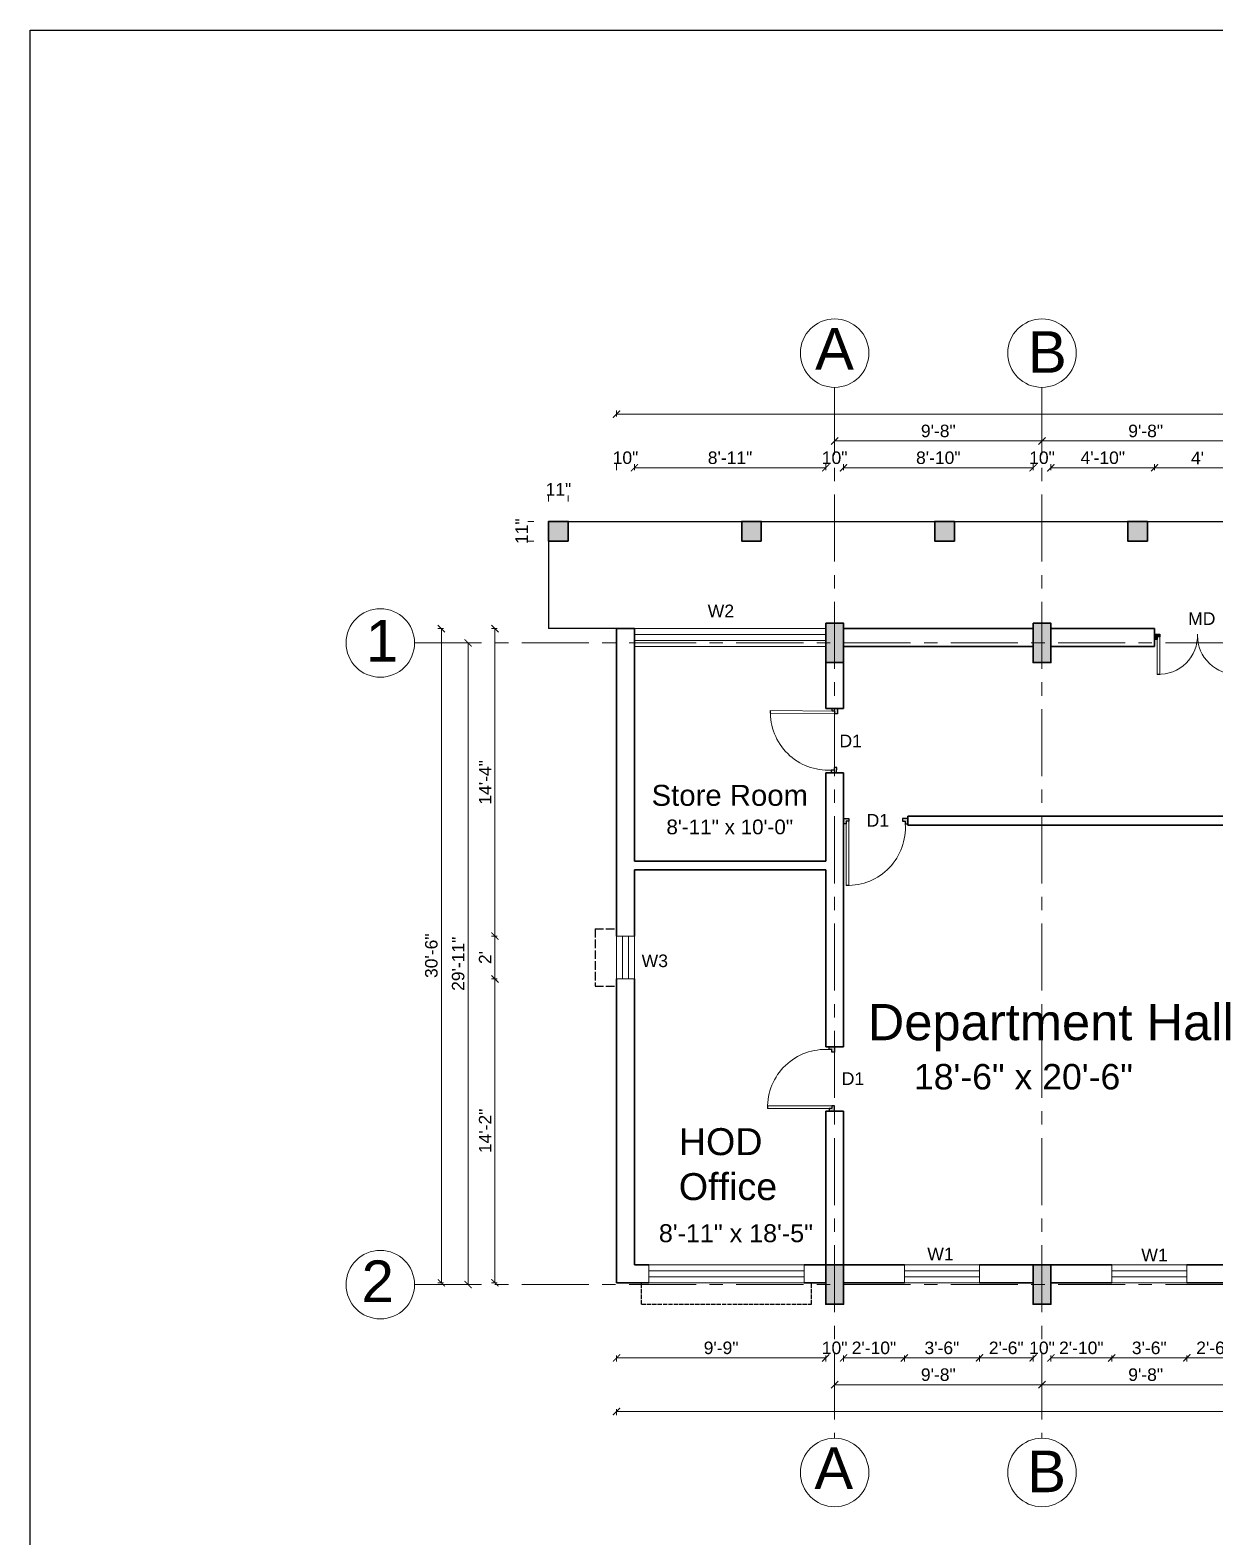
# Model space of a CAD drawing. Header units: inches. Extents: x -6800 to 96653, y -25814 to 17379.
# Drawn here: x 7672 to 8335, y -8492 to -7649 of the extents above; entities that cross this region are included whole.
import ezdxf

# ---------------------------------------------------------------- set-up
doc = ezdxf.new("R2010")
doc.units = ezdxf.units.IN
doc.header["$MEASUREMENT"] = 0
doc.header["$PDMODE"] = 34
doc.linetypes.add('ACAD_ISO02W100', pattern=[15, 12, -3])
doc.linetypes.add('CENTER', pattern=[2, 1.25, -0.25, 0.25, -0.25])
for name, color, linetype, lineweight in [('Cent line', 54, 'CENTER', 9), ('Column', 101, 'Continuous', 30), ('dimension', 50, 'Continuous', 20), ('dimension @ 1', 50, 'Continuous', 20), ('Door', 20, 'Continuous', 20), ('passage', 42, 'Continuous', 20), ('text', 31, 'Continuous', 13), ('Wall', 90, 'Continuous', 30), ('Win ele', 211, 'Continuous', 15), ('Window', 140, 'Continuous', 13)]:
    doc.layers.add(name, color=color, linetype=linetype, lineweight=lineweight)
doc.layers.add('Chajja', color=191, linetype='ACAD_ISO02W100', lineweight=13, transparency=0.75)
doc.styles.get("Standard").update_dxf_attribs({"font": 'arial.ttf'})
doc.dimstyles.get("Standard").update_dxf_attribs({"dimtxt": 7, "dimasz": 4, "dimexe": 2, "dimexo": 2, "dimgap": 2, "dimtad": 1, "dimdec": 0, "dimzin": 0, "dimdsep": 46, "dimlunit": 4, "dimtxsty": 'Standard', "dimblk": 'ARCHTICK', "dimcen": 0.25, "dimclrd": 256, "dimclre": 256, "dimclrt": 256, "dimadec": 0, "dimazin": 0, "dimtfac": 1, "dimtdec": 0, "dimtofl": 0, "dimtmove": 0, "dimatfit": 3, "dimfxl": 1, "dimfxlon": 1, "dimtolj": 1, "dimtzin": 0, "dimlwd": -1, "dimlwe": -1, "dimarcsym": 1})

# ---------------------------------------------------------------- blocks, each defined once
blk = doc.blocks.new('col')
at = {"layer": 'Column'}
h = blk.add_hatch(color=256, dxfattribs=at)
h.dxf.hatch_style = 1
h.paths.add_polyline_path([(830.39, 923.41), (820.39, 923.41), (820.39, 901.41), (830.39, 901.41)])
blk.add_lwpolyline([(820.39, 923.41), (830.39, 923.41), (830.39, 901.41), (820.39, 901.41)], close=True, dxfattribs=at)
blk = doc.blocks.new('ext col2')
at = {"layer": 'Column'}
h = blk.add_hatch(color=256, dxfattribs=at)
h.dxf.hatch_style = 1
h.paths.add_polyline_path([(-33.85, -32.68), (-33.85, -21.68), (-44.85, -21.68), (-44.85, -32.68)])
blk.add_lwpolyline([(-44.85, -21.68), (-33.85, -21.68), (-33.85, -32.68), (-44.85, -32.68)], close=True, dxfattribs=at)
blk = doc.blocks.new('*D807')
at = {"layer": 'Defpoints', "color": 0, "transparency": 16777216}
for p in [(8126.87, -7893.52), (8116.87, -7983.52), (8126.87, -7983.52)]:
    blk.add_point(p, dxfattribs=at)
at = {"layer": 'dimension', "transparency": 16777216}
for p, q in [((8116.87, -7894.77), (8116.87, -7891.52)), ((8126.87, -7894.77), (8126.87, -7891.52))]:
    blk.add_line(p, q, dxfattribs=at)
at = {"layer": 'dimension', "transparency": 16777216, "insert": (8121.87, -7887.94), "char_height": 7, "attachment_point": 5}
blk.add_mtext('\\A1;10"', dxfattribs=at)
blk = doc.blocks.new('_ArchTick')
at = {"color": 0, "linetype": 'ByBlock', "const_width": 0.15}
blk.add_lwpolyline([(-0.5, -0.5), (0.5, 0.5)], dxfattribs=at)
blk = doc.blocks.new('*D806')
at = {"layer": 'Defpoints', "color": 0, "transparency": 16777216}
for p in [(8232.87, -7893.52), (8232.87, -7980.52), (8126.87, -7983.52)]:
    blk.add_point(p, dxfattribs=at)
at = {"layer": 'dimension', "transparency": 16777216}
for p, q in [((8126.87, -7894.77), (8126.87, -7891.52)), ((8126.87, -7893.52), (8232.87, -7893.52)), ((8232.87, -7894.77), (8232.87, -7891.52))]:
    blk.add_line(p, q, dxfattribs=at)
at = {"layer": 'dimension', "transparency": 16777216, "xscale": 4, "yscale": 4, "zscale": 4, "rotation": 180}
blk.add_blockref('_ArchTick', (8126.87, -7893.52), dxfattribs=at)
at = {"layer": 'dimension', "transparency": 16777216, "xscale": 4, "yscale": 4, "zscale": 4}
blk.add_blockref('_ArchTick', (8232.87, -7893.52), dxfattribs=at)
at = {"layer": 'dimension', "transparency": 16777216, "insert": (8179.87, -7887.94), "char_height": 7, "attachment_point": 5}
blk.add_mtext('\\A1;8\'-10"', dxfattribs=at)
blk = doc.blocks.new('*D805')
at = {"layer": 'Defpoints', "color": 0, "transparency": 16777216}
for p in [(8242.87, -7893.52), (8232.87, -7980.52), (8242.87, -7980.52)]:
    blk.add_point(p, dxfattribs=at)
at = {"layer": 'dimension', "transparency": 16777216}
for p, q in [((8232.87, -7894.77), (8232.87, -7891.52)), ((8242.87, -7894.77), (8242.87, -7891.52))]:
    blk.add_line(p, q, dxfattribs=at)
at = {"layer": 'dimension', "transparency": 16777216, "insert": (8237.87, -7887.94), "char_height": 7, "attachment_point": 5}
blk.add_mtext('\\A1;10"', dxfattribs=at)
blk = doc.blocks.new('*D804')
at = {"layer": 'Defpoints', "color": 0, "transparency": 16777216}
for p in [(8300.87, -7893.52), (8242.87, -7980.52), (8300.87, -7983.52)]:
    blk.add_point(p, dxfattribs=at)
at = {"layer": 'dimension', "transparency": 16777216}
for p, q in [((8242.87, -7894.77), (8242.87, -7891.52)), ((8242.87, -7893.52), (8300.87, -7893.52)), ((8300.87, -7894.77), (8300.87, -7891.52))]:
    blk.add_line(p, q, dxfattribs=at)
at = {"layer": 'dimension', "transparency": 16777216, "xscale": 4, "yscale": 4, "zscale": 4, "rotation": 180}
blk.add_blockref('_ArchTick', (8242.87, -7893.52), dxfattribs=at)
at = {"layer": 'dimension', "transparency": 16777216, "xscale": 4, "yscale": 4, "zscale": 4}
blk.add_blockref('_ArchTick', (8300.87, -7893.52), dxfattribs=at)
at = {"layer": 'dimension', "transparency": 16777216, "insert": (8271.87, -7887.94), "char_height": 7, "attachment_point": 5}
blk.add_mtext('\\A1;4\'-10"', dxfattribs=at)
blk = doc.blocks.new('*D803')
at = {"layer": 'Defpoints', "color": 0, "transparency": 16777216}
for p in [(8348.87, -7893.52), (8348.87, -7980.52), (8300.87, -7983.52)]:
    blk.add_point(p, dxfattribs=at)
at = {"layer": 'dimension', "transparency": 16777216}
for p, q in [((8300.87, -7894.77), (8300.87, -7891.52)), ((8300.87, -7893.52), (8348.87, -7893.52)), ((8348.87, -7894.77), (8348.87, -7891.52))]:
    blk.add_line(p, q, dxfattribs=at)
at = {"layer": 'dimension', "transparency": 16777216, "xscale": 4, "yscale": 4, "zscale": 4, "rotation": 180}
blk.add_blockref('_ArchTick', (8300.87, -7893.52), dxfattribs=at)
at = {"layer": 'dimension', "transparency": 16777216, "xscale": 4, "yscale": 4, "zscale": 4}
blk.add_blockref('_ArchTick', (8348.87, -7893.52), dxfattribs=at)
at = {"layer": 'dimension', "transparency": 16777216, "insert": (8324.87, -7888.02), "char_height": 7, "attachment_point": 5}
blk.add_mtext("\\A1;4'", dxfattribs=at)
blk = doc.blocks.new('*D786')
at = {"layer": 'Defpoints', "color": 0, "transparency": 16777216}
for p in [(8009.87, -7893.52), (7999.87, -7983.52), (8009.87, -7983.52)]:
    blk.add_point(p, dxfattribs=at)
at = {"layer": 'dimension', "transparency": 16777216}
for p, q in [((7999.87, -7894.77), (7999.87, -7891.52)), ((8009.87, -7894.77), (8009.87, -7891.52))]:
    blk.add_line(p, q, dxfattribs=at)
at = {"layer": 'dimension', "transparency": 16777216, "insert": (8004.87, -7887.94), "char_height": 7, "attachment_point": 5}
blk.add_mtext('\\A1;10"', dxfattribs=at)
blk = doc.blocks.new('*D785')
at = {"layer": 'Defpoints', "color": 0, "transparency": 16777216}
for p in [(8116.87, -7893.52), (8116.87, -7980.52), (8009.87, -7983.52)]:
    blk.add_point(p, dxfattribs=at)
at = {"layer": 'dimension', "transparency": 16777216}
for p, q in [((8009.87, -7894.77), (8009.87, -7891.52)), ((8009.87, -7893.52), (8116.87, -7893.52)), ((8116.87, -7894.77), (8116.87, -7891.52))]:
    blk.add_line(p, q, dxfattribs=at)
at = {"layer": 'dimension', "transparency": 16777216, "xscale": 4, "yscale": 4, "zscale": 4, "rotation": 180}
blk.add_blockref('_ArchTick', (8009.87, -7893.52), dxfattribs=at)
at = {"layer": 'dimension', "transparency": 16777216, "xscale": 4, "yscale": 4, "zscale": 4}
blk.add_blockref('_ArchTick', (8116.87, -7893.52), dxfattribs=at)
at = {"layer": 'dimension', "transparency": 16777216, "insert": (8063.37, -7887.94), "char_height": 7, "attachment_point": 5}
blk.add_mtext('\\A1;8\'-11"', dxfattribs=at)
blk = doc.blocks.new('*D784')
at = {"layer": 'Defpoints', "color": 0, "transparency": 16777216}
for p in [(8237.87, -7878.52), (8121.87, -7980.52), (8237.87, -7980.52)]:
    blk.add_point(p, dxfattribs=at)
at = {"layer": 'dimension', "transparency": 16777216}
for p, q in [((8121.87, -7879.77), (8121.87, -7876.52)), ((8121.87, -7878.52), (8237.87, -7878.52)), ((8237.87, -7879.77), (8237.87, -7876.52))]:
    blk.add_line(p, q, dxfattribs=at)
at = {"layer": 'dimension', "transparency": 16777216, "xscale": 4, "yscale": 4, "zscale": 4, "rotation": 180}
blk.add_blockref('_ArchTick', (8121.87, -7878.52), dxfattribs=at)
at = {"layer": 'dimension', "transparency": 16777216, "xscale": 4, "yscale": 4, "zscale": 4}
blk.add_blockref('_ArchTick', (8237.87, -7878.52), dxfattribs=at)
at = {"layer": 'dimension', "transparency": 16777216, "insert": (8179.87, -7872.94), "char_height": 7, "attachment_point": 5}
blk.add_mtext('\\A1;9\'-8"', dxfattribs=at)
blk = doc.blocks.new('*D783')
at = {"layer": 'Defpoints', "color": 0, "transparency": 16777216}
for p in [(8353.87, -7878.52), (8237.87, -7980.52), (8353.87, -7980.52)]:
    blk.add_point(p, dxfattribs=at)
at = {"layer": 'dimension', "transparency": 16777216}
for p, q in [((8237.87, -7879.77), (8237.87, -7876.52)), ((8237.87, -7878.52), (8353.87, -7878.52)), ((8353.87, -7879.77), (8353.87, -7876.52))]:
    blk.add_line(p, q, dxfattribs=at)
at = {"layer": 'dimension', "transparency": 16777216, "xscale": 4, "yscale": 4, "zscale": 4, "rotation": 180}
blk.add_blockref('_ArchTick', (8237.87, -7878.52), dxfattribs=at)
at = {"layer": 'dimension', "transparency": 16777216, "xscale": 4, "yscale": 4, "zscale": 4}
blk.add_blockref('_ArchTick', (8353.87, -7878.52), dxfattribs=at)
at = {"layer": 'dimension', "transparency": 16777216, "insert": (8295.87, -7872.94), "char_height": 7, "attachment_point": 5}
blk.add_mtext('\\A1;9\'-8"', dxfattribs=at)
blk = doc.blocks.new('*D776')
at = {"layer": 'Defpoints', "color": 0, "transparency": 16777216}
for p in [(9171.87, -7863.52), (7999.87, -7983.52), (9171.87, -7983.52)]:
    blk.add_point(p, dxfattribs=at)
at = {"layer": 'dimension', "transparency": 16777216}
for p, q in [((7999.87, -7864.77), (7999.87, -7861.52)), ((7999.87, -7863.52), (9171.87, -7863.52)), ((9171.87, -7864.77), (9171.87, -7861.52))]:
    blk.add_line(p, q, dxfattribs=at)
at = {"layer": 'dimension', "transparency": 16777216, "xscale": 4, "yscale": 4, "zscale": 4, "rotation": 180}
blk.add_blockref('_ArchTick', (7999.87, -7863.52), dxfattribs=at)
at = {"layer": 'dimension', "transparency": 16777216, "xscale": 4, "yscale": 4, "zscale": 4}
blk.add_blockref('_ArchTick', (9171.87, -7863.52), dxfattribs=at)
at = {"layer": 'dimension', "transparency": 16777216, "insert": (8585.87, -7857.94), "char_height": 7, "attachment_point": 5}
blk.add_mtext('\\A1;97\'-8"', dxfattribs=at)
blk = doc.blocks.new('*D775')
at = {"layer": 'Defpoints', "color": 0, "transparency": 16777216}
for p in [(7999.87, -7983.52), (7931.87, -8155.52), (7999.87, -8155.52)]:
    blk.add_point(p, dxfattribs=at)
at = {"layer": 'dimension', "transparency": 16777216}
for p, q in [((7933.12, -7983.52), (7929.87, -7983.52)), ((7931.87, -7983.52), (7931.87, -8155.52)), ((7933.12, -8155.52), (7929.87, -8155.52))]:
    blk.add_line(p, q, dxfattribs=at)
at = {"layer": 'dimension', "transparency": 16777216, "xscale": 4, "yscale": 4, "zscale": 4}
for p, rotation in [((7931.87, -7983.52), 90), ((7931.87, -8155.52), 270)]:
    blk.add_blockref('_ArchTick', p, dxfattribs=dict(at, rotation=rotation))
at = {"layer": 'dimension', "transparency": 16777216, "insert": (7926.36, -8069.52), "char_height": 7, "attachment_point": 5, "rotation": 90}
blk.add_mtext('\\A1;14\'-4"', dxfattribs=at)
blk = doc.blocks.new('*D774')
at = {"layer": 'Defpoints', "color": 0, "transparency": 16777216}
for p in [(7999.87, -8155.52), (7931.87, -8179.52), (7999.87, -8179.52)]:
    blk.add_point(p, dxfattribs=at)
at = {"layer": 'dimension', "transparency": 16777216}
for p, q in [((7933.12, -8155.52), (7929.87, -8155.52)), ((7931.87, -8155.52), (7931.87, -8179.52)), ((7933.12, -8179.52), (7929.87, -8179.52))]:
    blk.add_line(p, q, dxfattribs=at)
at = {"layer": 'dimension', "transparency": 16777216, "xscale": 4, "yscale": 4, "zscale": 4}
for p, rotation in [((7931.87, -8155.52), 90), ((7931.87, -8179.52), 270)]:
    blk.add_blockref('_ArchTick', p, dxfattribs=dict(at, rotation=rotation))
at = {"layer": 'dimension', "transparency": 16777216, "insert": (7926.36, -8167.52), "char_height": 7, "attachment_point": 5, "rotation": 90}
blk.add_mtext("\\A1;2'", dxfattribs=at)
blk = doc.blocks.new('*D773')
at = {"layer": 'Defpoints', "color": 0, "transparency": 16777216}
for p in [(7999.87, -8179.52), (7931.87, -8349.52), (7999.87, -8349.52)]:
    blk.add_point(p, dxfattribs=at)
at = {"layer": 'dimension', "transparency": 16777216}
for p, q in [((7933.12, -8179.52), (7929.87, -8179.52)), ((7931.87, -8179.52), (7931.87, -8349.52)), ((7933.12, -8349.52), (7929.87, -8349.52))]:
    blk.add_line(p, q, dxfattribs=at)
at = {"layer": 'dimension', "transparency": 16777216, "xscale": 4, "yscale": 4, "zscale": 4}
for p, rotation in [((7931.87, -8179.52), 90), ((7931.87, -8349.52), 270)]:
    blk.add_blockref('_ArchTick', p, dxfattribs=dict(at, rotation=rotation))
at = {"layer": 'dimension', "transparency": 16777216, "insert": (7926.36, -8264.52), "char_height": 7, "attachment_point": 5, "rotation": 90}
blk.add_mtext('\\A1;14\'-2"', dxfattribs=at)
blk = doc.blocks.new('*D772')
at = {"layer": 'Defpoints', "color": 0, "transparency": 16777216}
for p in [(8121.87, -7991.52), (7916.87, -8350.52), (8121.87, -8350.52)]:
    blk.add_point(p, dxfattribs=at)
at = {"layer": 'dimension', "transparency": 16777216}
for p, q in [((7918.12, -7991.52), (7914.87, -7991.52)), ((7916.87, -7991.52), (7916.87, -8350.52)), ((7918.12, -8350.52), (7914.87, -8350.52))]:
    blk.add_line(p, q, dxfattribs=at)
at = {"layer": 'dimension', "transparency": 16777216, "xscale": 4, "yscale": 4, "zscale": 4}
for p, rotation in [((7916.87, -7991.52), 90), ((7916.87, -8350.52), 270)]:
    blk.add_blockref('_ArchTick', p, dxfattribs=dict(at, rotation=rotation))
at = {"layer": 'dimension', "transparency": 16777216, "insert": (7911.3, -8171.02), "char_height": 7, "attachment_point": 5, "rotation": 90}
blk.add_mtext('\\A1;29\'-11"', dxfattribs=at)
blk = doc.blocks.new('*D771')
at = {"layer": 'Defpoints', "color": 0, "transparency": 16777216}
for p in [(7999.87, -7983.52), (7901.87, -8349.52), (7999.87, -8349.52)]:
    blk.add_point(p, dxfattribs=at)
at = {"layer": 'dimension', "transparency": 16777216}
for p, q in [((7903.12, -7983.52), (7899.87, -7983.52)), ((7901.87, -7983.52), (7901.87, -8349.52)), ((7903.12, -8349.52), (7899.87, -8349.52))]:
    blk.add_line(p, q, dxfattribs=at)
at = {"layer": 'dimension', "transparency": 16777216, "xscale": 4, "yscale": 4, "zscale": 4}
for p, rotation in [((7901.87, -7983.52), 90), ((7901.87, -8349.52), 270)]:
    blk.add_blockref('_ArchTick', p, dxfattribs=dict(at, rotation=rotation))
at = {"layer": 'dimension', "transparency": 16777216, "insert": (7896.3, -8166.52), "char_height": 7, "attachment_point": 5, "rotation": 90}
blk.add_mtext('\\A1;30\'-6"', dxfattribs=at)
blk = doc.blocks.new('*D770')
at = {"layer": 'Defpoints', "color": 0, "transparency": 16777216}
for p in [(7999.87, -8349.52), (8116.87, -8350.52), (8116.87, -8391.52)]:
    blk.add_point(p, dxfattribs=at)
at = {"layer": 'dimension', "transparency": 16777216}
for p, q in [((7999.87, -8390.27), (7999.87, -8393.52)), ((7999.87, -8391.52), (8116.87, -8391.52)), ((8116.87, -8390.27), (8116.87, -8393.52))]:
    blk.add_line(p, q, dxfattribs=at)
at = {"layer": 'dimension', "transparency": 16777216, "xscale": 4, "yscale": 4, "zscale": 4, "rotation": 180}
blk.add_blockref('_ArchTick', (7999.87, -8391.52), dxfattribs=at)
at = {"layer": 'dimension', "transparency": 16777216, "xscale": 4, "yscale": 4, "zscale": 4}
blk.add_blockref('_ArchTick', (8116.87, -8391.52), dxfattribs=at)
at = {"layer": 'dimension', "transparency": 16777216, "insert": (8058.37, -8385.94), "char_height": 7, "attachment_point": 5}
blk.add_mtext('\\A1;9\'-9"', dxfattribs=at)
blk = doc.blocks.new('*D769')
at = {"layer": 'Defpoints', "color": 0, "transparency": 16777216}
for p in [(8116.87, -8350.52), (8126.87, -8361.52), (8126.87, -8391.52)]:
    blk.add_point(p, dxfattribs=at)
at = {"layer": 'dimension', "transparency": 16777216}
for p, q in [((8116.87, -8390.27), (8116.87, -8393.52)), ((8126.87, -8390.27), (8126.87, -8393.52))]:
    blk.add_line(p, q, dxfattribs=at)
at = {"layer": 'dimension', "transparency": 16777216, "insert": (8121.87, -8385.94), "char_height": 7, "attachment_point": 5}
blk.add_mtext('\\A1;10"', dxfattribs=at)
blk = doc.blocks.new('*D768')
at = {"layer": 'Defpoints', "color": 0, "transparency": 16777216}
for p in [(8160.87, -8349.52), (8126.87, -8361.52), (8160.87, -8391.52)]:
    blk.add_point(p, dxfattribs=at)
at = {"layer": 'dimension', "transparency": 16777216}
for p, q in [((8126.87, -8390.27), (8126.87, -8393.52)), ((8126.87, -8391.52), (8160.87, -8391.52)), ((8160.87, -8390.27), (8160.87, -8393.52))]:
    blk.add_line(p, q, dxfattribs=at)
at = {"layer": 'dimension', "transparency": 16777216, "xscale": 4, "yscale": 4, "zscale": 4, "rotation": 180}
blk.add_blockref('_ArchTick', (8126.87, -8391.52), dxfattribs=at)
at = {"layer": 'dimension', "transparency": 16777216, "xscale": 4, "yscale": 4, "zscale": 4}
blk.add_blockref('_ArchTick', (8160.87, -8391.52), dxfattribs=at)
at = {"layer": 'dimension', "transparency": 16777216, "insert": (8143.87, -8385.94), "char_height": 7, "attachment_point": 5}
blk.add_mtext('\\A1;2\'-10"', dxfattribs=at)
blk = doc.blocks.new('*D767')
at = {"layer": 'Defpoints', "color": 0, "transparency": 16777216}
for p in [(8160.87, -8349.52), (8202.87, -8349.52), (8202.87, -8391.52)]:
    blk.add_point(p, dxfattribs=at)
at = {"layer": 'dimension', "transparency": 16777216}
for p, q in [((8160.87, -8390.27), (8160.87, -8393.52)), ((8160.87, -8391.52), (8202.87, -8391.52)), ((8202.87, -8390.27), (8202.87, -8393.52))]:
    blk.add_line(p, q, dxfattribs=at)
at = {"layer": 'dimension', "transparency": 16777216, "xscale": 4, "yscale": 4, "zscale": 4, "rotation": 180}
blk.add_blockref('_ArchTick', (8160.87, -8391.52), dxfattribs=at)
at = {"layer": 'dimension', "transparency": 16777216, "xscale": 4, "yscale": 4, "zscale": 4}
blk.add_blockref('_ArchTick', (8202.87, -8391.52), dxfattribs=at)
at = {"layer": 'dimension', "transparency": 16777216, "insert": (8181.87, -8385.94), "char_height": 7, "attachment_point": 5}
blk.add_mtext('\\A1;3\'-6"', dxfattribs=at)
blk = doc.blocks.new('*D766')
at = {"layer": 'Defpoints', "color": 0, "transparency": 16777216}
for p in [(8202.87, -8349.52), (8232.87, -8350.52), (8232.87, -8391.52)]:
    blk.add_point(p, dxfattribs=at)
at = {"layer": 'dimension', "transparency": 16777216}
for p, q in [((8202.87, -8390.27), (8202.87, -8393.52)), ((8202.87, -8391.52), (8232.87, -8391.52)), ((8232.87, -8390.27), (8232.87, -8393.52))]:
    blk.add_line(p, q, dxfattribs=at)
at = {"layer": 'dimension', "transparency": 16777216, "xscale": 4, "yscale": 4, "zscale": 4, "rotation": 180}
blk.add_blockref('_ArchTick', (8202.87, -8391.52), dxfattribs=at)
at = {"layer": 'dimension', "transparency": 16777216, "xscale": 4, "yscale": 4, "zscale": 4}
blk.add_blockref('_ArchTick', (8232.87, -8391.52), dxfattribs=at)
at = {"layer": 'dimension', "transparency": 16777216, "insert": (8217.87, -8385.94), "char_height": 7, "attachment_point": 5}
blk.add_mtext('\\A1;2\'-6"', dxfattribs=at)
blk = doc.blocks.new('*D765')
at = {"layer": 'Defpoints', "color": 0, "transparency": 16777216}
for p in [(8232.87, -8350.52), (8242.87, -8350.52), (8242.87, -8391.52)]:
    blk.add_point(p, dxfattribs=at)
at = {"layer": 'dimension', "transparency": 16777216}
for p, q in [((8232.87, -8390.27), (8232.87, -8393.52)), ((8242.87, -8390.27), (8242.87, -8393.52))]:
    blk.add_line(p, q, dxfattribs=at)
at = {"layer": 'dimension', "transparency": 16777216, "insert": (8237.87, -8385.94), "char_height": 7, "attachment_point": 5}
blk.add_mtext('\\A1;10"', dxfattribs=at)
blk = doc.blocks.new('*D764')
at = {"layer": 'Defpoints', "color": 0, "transparency": 16777216}
for p in [(8242.87, -8350.52), (8276.87, -8349.52), (8276.87, -8391.52)]:
    blk.add_point(p, dxfattribs=at)
at = {"layer": 'dimension', "transparency": 16777216}
for p, q in [((8242.87, -8390.27), (8242.87, -8393.52)), ((8242.87, -8391.52), (8276.87, -8391.52)), ((8276.87, -8390.27), (8276.87, -8393.52))]:
    blk.add_line(p, q, dxfattribs=at)
at = {"layer": 'dimension', "transparency": 16777216, "xscale": 4, "yscale": 4, "zscale": 4, "rotation": 180}
blk.add_blockref('_ArchTick', (8242.87, -8391.52), dxfattribs=at)
at = {"layer": 'dimension', "transparency": 16777216, "xscale": 4, "yscale": 4, "zscale": 4}
blk.add_blockref('_ArchTick', (8276.87, -8391.52), dxfattribs=at)
at = {"layer": 'dimension', "transparency": 16777216, "insert": (8259.87, -8385.94), "char_height": 7, "attachment_point": 5}
blk.add_mtext('\\A1;2\'-10"', dxfattribs=at)
blk = doc.blocks.new('*D763')
at = {"layer": 'Defpoints', "color": 0, "transparency": 16777216}
for p in [(8276.87, -8349.52), (8318.87, -8349.52), (8318.87, -8391.52)]:
    blk.add_point(p, dxfattribs=at)
at = {"layer": 'dimension', "transparency": 16777216}
for p, q in [((8276.87, -8390.27), (8276.87, -8393.52)), ((8276.87, -8391.52), (8318.87, -8391.52)), ((8318.87, -8390.27), (8318.87, -8393.52))]:
    blk.add_line(p, q, dxfattribs=at)
at = {"layer": 'dimension', "transparency": 16777216, "xscale": 4, "yscale": 4, "zscale": 4, "rotation": 180}
blk.add_blockref('_ArchTick', (8276.87, -8391.52), dxfattribs=at)
at = {"layer": 'dimension', "transparency": 16777216, "xscale": 4, "yscale": 4, "zscale": 4}
blk.add_blockref('_ArchTick', (8318.87, -8391.52), dxfattribs=at)
at = {"layer": 'dimension', "transparency": 16777216, "insert": (8297.87, -8385.94), "char_height": 7, "attachment_point": 5}
blk.add_mtext('\\A1;3\'-6"', dxfattribs=at)
blk = doc.blocks.new('*D762')
at = {"layer": 'Defpoints', "color": 0, "transparency": 16777216}
for p in [(8318.87, -8349.52), (8348.87, -8349.52), (8348.87, -8391.52)]:
    blk.add_point(p, dxfattribs=at)
at = {"layer": 'dimension', "transparency": 16777216}
for p, q in [((8318.87, -8390.27), (8318.87, -8393.52)), ((8318.87, -8391.52), (8348.87, -8391.52)), ((8348.87, -8390.27), (8348.87, -8393.52))]:
    blk.add_line(p, q, dxfattribs=at)
at = {"layer": 'dimension', "transparency": 16777216, "xscale": 4, "yscale": 4, "zscale": 4, "rotation": 180}
blk.add_blockref('_ArchTick', (8318.87, -8391.52), dxfattribs=at)
at = {"layer": 'dimension', "transparency": 16777216, "xscale": 4, "yscale": 4, "zscale": 4}
blk.add_blockref('_ArchTick', (8348.87, -8391.52), dxfattribs=at)
at = {"layer": 'dimension', "transparency": 16777216, "insert": (8333.87, -8385.94), "char_height": 7, "attachment_point": 5}
blk.add_mtext('\\A1;2\'-6"', dxfattribs=at)
blk = doc.blocks.new('*D747')
at = {"layer": 'Defpoints', "color": 0, "transparency": 16777216}
for p in [(8121.87, -8361.52), (8237.87, -8361.52), (8237.87, -8406.52)]:
    blk.add_point(p, dxfattribs=at)
at = {"layer": 'dimension', "transparency": 16777216}
for p, q in [((8121.87, -8405.27), (8121.87, -8408.52)), ((8121.87, -8406.52), (8237.87, -8406.52)), ((8237.87, -8405.27), (8237.87, -8408.52))]:
    blk.add_line(p, q, dxfattribs=at)
at = {"layer": 'dimension', "transparency": 16777216, "xscale": 4, "yscale": 4, "zscale": 4, "rotation": 180}
blk.add_blockref('_ArchTick', (8121.87, -8406.52), dxfattribs=at)
at = {"layer": 'dimension', "transparency": 16777216, "xscale": 4, "yscale": 4, "zscale": 4}
blk.add_blockref('_ArchTick', (8237.87, -8406.52), dxfattribs=at)
at = {"layer": 'dimension', "transparency": 16777216, "insert": (8179.87, -8400.94), "char_height": 7, "attachment_point": 5}
blk.add_mtext('\\A1;9\'-8"', dxfattribs=at)
blk = doc.blocks.new('*D746')
at = {"layer": 'Defpoints', "color": 0, "transparency": 16777216}
for p in [(8237.87, -8361.52), (8353.87, -8361.52), (8353.87, -8406.52)]:
    blk.add_point(p, dxfattribs=at)
at = {"layer": 'dimension', "transparency": 16777216}
for p, q in [((8237.87, -8405.27), (8237.87, -8408.52)), ((8237.87, -8406.52), (8353.87, -8406.52)), ((8353.87, -8405.27), (8353.87, -8408.52))]:
    blk.add_line(p, q, dxfattribs=at)
at = {"layer": 'dimension', "transparency": 16777216, "xscale": 4, "yscale": 4, "zscale": 4, "rotation": 180}
blk.add_blockref('_ArchTick', (8237.87, -8406.52), dxfattribs=at)
at = {"layer": 'dimension', "transparency": 16777216, "xscale": 4, "yscale": 4, "zscale": 4}
blk.add_blockref('_ArchTick', (8353.87, -8406.52), dxfattribs=at)
at = {"layer": 'dimension', "transparency": 16777216, "insert": (8295.87, -8400.94), "char_height": 7, "attachment_point": 5}
blk.add_mtext('\\A1;9\'-8"', dxfattribs=at)
blk = doc.blocks.new('*D739')
at = {"layer": 'Defpoints', "color": 0, "transparency": 16777216}
for p in [(7999.87, -8349.52), (9171.87, -8349.52), (9171.87, -8421.52)]:
    blk.add_point(p, dxfattribs=at)
at = {"layer": 'dimension', "transparency": 16777216}
for p, q in [((7999.87, -8420.27), (7999.87, -8423.52)), ((9171.87, -8420.27), (9171.87, -8423.52)), ((7999.87, -8421.52), (9171.87, -8421.52))]:
    blk.add_line(p, q, dxfattribs=at)
at = {"layer": 'dimension', "transparency": 16777216, "xscale": 4, "yscale": 4, "zscale": 4, "rotation": 180}
blk.add_blockref('_ArchTick', (7999.87, -8421.52), dxfattribs=at)
at = {"layer": 'dimension', "transparency": 16777216, "xscale": 4, "yscale": 4, "zscale": 4}
blk.add_blockref('_ArchTick', (9171.87, -8421.52), dxfattribs=at)
at = {"layer": 'dimension', "transparency": 16777216, "insert": (8585.87, -8415.94), "char_height": 7, "attachment_point": 5}
blk.add_mtext('\\A1;97\'-8"', dxfattribs=at)
blk = doc.blocks.new('*D733')
at = {"layer": 'Defpoints', "color": 0, "transparency": 16777216}
for p in [(7972.87, -7911.08), (7961.87, -7923.52), (7972.87, -7923.52)]:
    blk.add_point(p, dxfattribs=at)
at = {"layer": 'dimension', "transparency": 16777216}
for p, q in [((7961.87, -7912.33), (7961.87, -7909.08)), ((7972.87, -7912.33), (7972.87, -7909.08))]:
    blk.add_line(p, q, dxfattribs=at)
at = {"layer": 'dimension', "transparency": 16777216, "insert": (7967.37, -7905.56), "char_height": 7, "attachment_point": 5}
blk.add_mtext('\\A1;11"', dxfattribs=at)
blk = doc.blocks.new('*D732')
at = {"layer": 'Defpoints', "color": 0, "transparency": 16777216}
for p in [(7961.87, -7923.52), (7952.33, -7934.52), (7961.87, -7934.52)]:
    blk.add_point(p, dxfattribs=at)
at = {"layer": 'dimension', "transparency": 16777216}
for p, q in [((7953.58, -7923.52), (7950.33, -7923.52)), ((7953.58, -7934.52), (7950.33, -7934.52))]:
    blk.add_line(p, q, dxfattribs=at)
at = {"layer": 'dimension', "transparency": 16777216, "insert": (7946.82, -7929.02), "char_height": 7, "attachment_point": 5, "rotation": 90}
blk.add_mtext('\\A1;11"', dxfattribs=at)
blk = doc.blocks.new('D')
at = {"transparency": 33554508}
h = blk.add_hatch(color=4, dxfattribs=at)
h.dxf.hatch_style = 1
h.paths.add_polyline_path([(619.55, 27.79), (621.05, 27.79), (621.05, 29.29), (618.05, 29.29), (618.05, 26.29), (619.55, 26.29)])
h = blk.add_hatch(color=4, dxfattribs=at)
h.dxf.hatch_style = 1
h.paths.add_polyline_path([(664.55, 26.29), (666.05, 26.29), (666.05, 29.29), (663.05, 29.29), (663.05, 27.79), (664.55, 27.79)])
for p, q in [((618.05, 26.29), (618.05, 29.29)), ((618.05, 29.29), (621.05, 29.29)), ((619.55, 26.29), (618.05, 26.29)), ((621.05, 27.79), (619.55, 27.79)), ((619.55, 27.79), (619.55, 26.29)), ((621.05, 29.29), (621.05, 27.79)), ((666.05, 29.29), (663.05, 29.29)), ((663.05, 29.29), (663.05, 27.79)), ((663.05, 27.79), (664.55, 27.79)), ((664.55, 27.79), (664.55, 26.29)), ((664.55, 26.29), (666.05, 26.29)), ((666.05, 26.29), (666.05, 29.29)), ((621.05, 6.79), (619.55, 6.79)), ((663.05, 6.79), (664.55, 6.79))]:
    blk.add_line(p, q)
at = {"layer": 'Door'}
for p, q in [((619.55, 6.79), (619.55, 27.79)), ((621.05, 27.79), (621.05, 6.79)), ((663.05, 27.79), (663.05, 6.79)), ((664.55, 6.79), (664.55, 27.79))]:
    blk.add_line(p, q, dxfattribs=at)
for centre, radius, start, end in [((620.3, 28.54), 21.76, 268.02507, 1.97493), ((663.8, 28.51), 21.74, 179.93185, 271.97728)]:
    blk.add_arc(centre, radius, start, end, dxfattribs=at)
blk = doc.blocks.new('D1')
at = {"transparency": 33554508}
h = blk.add_hatch(color=4, dxfattribs=at)
h.dxf.hatch_style = 1
h.paths.add_polyline_path([(579.58, -15.73), (581.08, -15.73), (581.08, -14.23), (578.08, -14.23), (578.08, -17.23), (579.58, -17.23)])
h.paths.add_polyline_path([(612.58, -15.73), (612.58, -17.23), (614.08, -17.23), (614.08, -14.23), (611.08, -14.23), (611.08, -15.73)])
for p, q in [((578.08, -17.23), (578.08, -14.23)), ((578.08, -14.23), (581.08, -14.23)), ((581.08, -15.73), (579.58, -15.73)), ((579.58, -15.73), (579.58, -17.23)), ((581.08, -14.23), (581.08, -15.73)), ((614.08, -14.23), (611.08, -14.23)), ((611.08, -14.23), (611.08, -15.73)), ((611.08, -15.73), (612.58, -15.73)), ((612.58, -15.73), (612.58, -17.23)), ((614.08, -17.23), (614.08, -14.23)), ((579.58, -17.23), (578.08, -17.23)), ((612.58, -17.23), (614.08, -17.23)), ((611.08, -51.73), (612.58, -51.73))]:
    blk.add_line(p, q)
at = {"layer": 'Door'}
for p, q in [((611.08, -15.73), (611.08, -51.73)), ((612.58, -51.73), (612.58, -15.73))]:
    blk.add_line(p, q, dxfattribs=at)
blk.add_arc((611.83, -19.41), 32.32, 176.12441, 271.32953, dxfattribs=at)

msp = doc.modelspace()

# ---------------------------------------------------------------- linework, layer by layer
for p, q in [((7671.84, -7648.66), (10047.84, -7648.66)), ((7671.84, -9333.46), (7671.84, -7648.66))]:
    msp.add_line(p, q)
at = {"layer": 'Cent line', "ltscale": 30, "transparency": 33554643}
for p, q in [((8121.87, -7848.52), (8121.87, -8436.52)), ((8237.87, -7848.52), (8237.87, -8436.52)), ((7886.87, -7991.52), (9353.87, -7991.52)), ((7886.87, -8350.52), (9353.87, -8350.52))]:
    msp.add_line(p, q, dxfattribs=at)
at = {"layer": 'Chajja', "lineweight": 25, "ltscale": 0.4, "transparency": 33554687}
for p, q in [((7987.87, -8151.52), (7999.87, -8151.52)), ((7987.87, -8151.52), (7987.87, -8183.52)), ((7987.87, -8183.52), (7999.87, -8183.52))]:
    msp.add_line(p, q, dxfattribs=at)
at = {"layer": 'Chajja', "lineweight": 25, "ltscale": 0.2, "transparency": 33554687}
for p, q in [((8013.87, -8361.52), (8013.87, -8349.52)), ((8108.87, -8361.52), (8108.87, -8349.52)), ((8013.87, -8361.52), (8108.87, -8361.52))]:
    msp.add_line(p, q, dxfattribs=at)
at = {"layer": 'dimension', "transparency": 33554651}
for centre in [(8121.87, -7829.37), (8237.87, -7829.37)]:
    msp.add_circle(centre, 19.15, dxfattribs=at)
at = {"layer": 'passage', "lineweight": 25, "transparency": 33554687}
for p, q in [((7961.87, -7923.52), (9278.87, -7923.52)), ((7961.87, -7934.52), (7961.87, -7983.52)), ((7999.87, -7983.52), (7961.87, -7983.52))]:
    msp.add_line(p, q, dxfattribs=at)
at = {"layer": 'text', "transparency": 33554687}
for centre in [(7867.72, -7991.52), (7867.72, -8350.52), (8121.87, -8455.65), (8237.87, -8455.65)]:
    msp.add_circle(centre, 19.15, dxfattribs=at)
at = {"layer": 'Wall'}
for p, q in [((7999.87, -8155.52), (7999.87, -7983.52)), ((7999.87, -7983.52), (8009.87, -7983.52)), ((7999.87, -7983.52), (7999.87, -8155.52)), ((8009.87, -7983.52), (8009.87, -7993.52)), ((8126.87, -7983.52), (8232.87, -7983.52)), ((8242.87, -7983.52), (8300.87, -7983.52)), ((8300.87, -7993.52), (8300.87, -7983.52)), ((8009.87, -7993.52), (8009.87, -8113.52)), ((8126.87, -7993.52), (8232.87, -7993.52)), ((8242.87, -7993.52), (8300.87, -7993.52)), ((8116.87, -8002.52), (8116.87, -8028.19)), ((8126.87, -8002.52), (8126.87, -8028.19)), ((8126.87, -8028.19), (8116.87, -8028.19)), ((8116.87, -8064.19), (8116.87, -8113.52)), ((8126.87, -8064.19), (8116.87, -8064.19)), ((8126.87, -8064.19), (8126.87, -8217.52)), ((8348.87, -8088.52), (8162.87, -8088.52)), ((8162.87, -8088.52), (8162.87, -8093.52)), ((8348.87, -8093.52), (8162.87, -8093.52)), ((8009.87, -8113.52), (8116.87, -8113.52)), ((8009.87, -8118.52), (8009.87, -8155.52)), ((8009.87, -8118.52), (8116.87, -8118.52)), ((8116.87, -8118.52), (8116.87, -8217.52)), ((7999.87, -8349.52), (7999.87, -8179.52)), ((7999.87, -8179.52), (7999.87, -8349.52)), ((8009.87, -8179.52), (8009.87, -8339.52)), ((8126.87, -8217.52), (8116.87, -8217.52)), ((8116.87, -8253.52), (8116.87, -8339.52)), ((8126.87, -8253.52), (8116.87, -8253.52)), ((8126.87, -8253.52), (8126.87, -8339.52)), ((8009.87, -8339.52), (8017.87, -8339.52)), ((8104.87, -8339.52), (8116.87, -8339.52)), ((8126.87, -8339.52), (8160.87, -8339.52)), ((8202.87, -8339.52), (8232.87, -8339.52)), ((8242.87, -8339.52), (8276.87, -8339.52)), ((8318.87, -8339.52), (8348.87, -8339.52)), ((7999.87, -8349.52), (8017.87, -8349.52)), ((8104.87, -8349.52), (8116.87, -8349.52)), ((8126.87, -8349.52), (8160.87, -8349.52)), ((8202.87, -8349.52), (8232.87, -8349.52)), ((8242.87, -8349.52), (8276.87, -8349.52)), ((8318.87, -8349.52), (8348.87, -8349.52))]:
    msp.add_line(p, q, dxfattribs=at)
at = {"layer": 'Window'}
for p, q in [((8009.87, -7983.52), (8116.87, -7983.52)), ((8009.87, -7986.85), (8116.87, -7986.85)), ((8009.87, -7990.18), (8116.87, -7990.18)), ((8116.87, -7993.52), (8009.87, -7993.52)), ((8003.2, -8155.52), (8003.2, -8179.52)), ((8006.54, -8155.52), (8006.54, -8179.52)), ((8017.87, -8342.85), (8104.87, -8342.85)), ((8160.87, -8342.85), (8202.87, -8342.85)), ((8276.87, -8342.85), (8318.87, -8342.85)), ((8017.87, -8346.18), (8104.87, -8346.18)), ((8160.87, -8346.18), (8202.87, -8346.18)), ((8276.87, -8346.18), (8318.87, -8346.18))]:
    msp.add_line(p, q, dxfattribs=at)
for points in [[(8009.87, -8179.52), (7999.87, -8179.52), (7999.87, -8155.52), (8009.87, -8155.52)], [(8017.87, -8339.52), (8104.87, -8339.52), (8104.87, -8349.52), (8017.87, -8349.52)], [(8202.87, -8349.52), (8160.87, -8349.52), (8160.87, -8339.52), (8202.87, -8339.52)], [(8318.87, -8349.52), (8276.87, -8349.52), (8276.87, -8339.52), (8318.87, -8339.52)]]:
    msp.add_lwpolyline(points, close=True, dxfattribs=at)

# ---------------------------------------------------------------- block references
at = {"lineweight": 25, "transparency": 33554687}
msp.add_blockref('D', (7682.82, -8015.89), dxfattribs=at)
at = {"lineweight": 25, "transparency": 33554687, "xscale": -1, "rotation": 269.272944929785}
msp.add_blockref('D1', (8129.9, -8642.41), dxfattribs=at)
at = {"lineweight": 25, "transparency": 33554687, "xscale": -1}
msp.add_blockref('D1', (8740.96, -8075.48), dxfattribs=at)
at = {"lineweight": 25, "transparency": 33554687, "rotation": 270}
msp.add_blockref('D1', (8136.1, -7639.43), dxfattribs=at)
at = {"layer": 'Win ele', "transparency": 33554526, "rotation": 180}
for p in [(7928.02, -7956.2), (8036.02, -7956.2), (8144.02, -7956.2), (8252.02, -7956.2)]:
    msp.add_blockref('ext col2', p, dxfattribs=at)
at = {"layer": 'Win ele', "transparency": 33554526}
for p in [(7296.48, -8903.93), (7412.48, -8903.93), (7296.48, -9262.93), (7412.48, -9262.93)]:
    msp.add_blockref('col', p, dxfattribs=at)

# ---------------------------------------------------------------- texts
at = {"layer": 'text', "transparency": 33554687, "attachment_point": 1}
for s, width, gutter_width, insert, char_height in [('A', 337.7784, 5.82, (8110.96, -7815.35), 23.29), ('B', 337.7784, 5.82, (8230.02, -7817.09), 23.29), ('W2', 1192.2441, 35.26, (8050.86, -7970.07), 7.052), ('MD', 1192.2441, 35.26, (8319.58, -7974.39), 7.052), ('1', 337.7784, 5.82, (7859.61, -7978.62), 23.29), ('D1', 1192.2441, 35.26, (8124.54, -8042.81), 7.052), ('Store Room', 584.3146, 2.93, (8019.48, -8070.9), 11.738), ('8\'-11" x 10\'-0"', 410.627, 2.06, (8027.79, -8090.32), 8.2489), ('D1', 1192.2441, 35.26, (8139.75, -8087.23), 7.052), ('W3', 1192.2441, 35.26, (8013.88, -8165.83), 7.052), ('Department Hall', 1010.0813, 5.07, (8140.36, -8193.5), 20.291), ('18\'-6" x 20\'-6"', 709.8344, 3.56, (8166.22, -8227.07), 14.2595), ('D1', 1192.2441, 35.26, (8125.84, -8231.76), 7.052), ('HOD\\POffice', 751.0276, 3.77, (8034.7, -8262.99), 15.087), ('8\'-11" x 18\'-5"', 499.5285, 2.51, (8023.57, -8316.74), 10.0348), ('2', 337.7784, 5.82, (7857.23, -8336.99), 23.29), ('W1', 1192.2441, 35.26, (8173.69, -8329.88), 7.052), ('W1', 1192.2441, 35.26, (8293.42, -8330.43), 7.052), ('A', 337.7784, 5.82, (8110.54, -8441.63), 23.29), ('B', 337.7784, 5.82, (8229.61, -8443.38), 23.29)]:
    msp.add_mtext_dynamic_manual_height_columns(s, width=width, gutter_width=gutter_width, heights=[0], dxfattribs=dict(at, insert=insert, char_height=char_height))

# ---------------------------------------------------------------- dimensions: what is measured, and where the dimension line sits
at = {"layer": 'dimension @ 1', "transparency": 33554651}
for base, p1, p2, picture, middle in [((9171.87, -7863.52), (7999.87, -7983.52), (9171.87, -7983.52), '*D776', (8585.87, -7857.94)), ((8237.87, -7878.52), (8121.87, -7980.52), (8237.87, -7980.52), '*D784', (8179.87, -7872.94)), ((8353.87, -7878.52), (8237.87, -7980.52), (8353.87, -7980.52), '*D783', (8295.87, -7872.94)), ((8009.87, -7893.52), (7999.87, -7983.52), (8009.87, -7983.52), '*D786', (8004.87, -7887.94)), ((8116.87, -7893.52), (8009.87, -7983.52), (8116.87, -7980.52), '*D785', (8063.37, -7887.94)), ((8126.87, -7893.52), (8116.87, -7983.52), (8126.87, -7983.52), '*D807', (8121.87, -7887.94)), ((8232.87, -7893.52), (8126.87, -7983.52), (8232.87, -7980.52), '*D806', (8179.87, -7887.94)), ((8242.87, -7893.52), (8232.87, -7980.52), (8242.87, -7980.52), '*D805', (8237.87, -7887.94)), ((8300.87, -7893.52), (8242.87, -7980.52), (8300.87, -7983.52), '*D804', (8271.87, -7887.94)), ((8348.87, -7893.52), (8300.87, -7983.52), (8348.87, -7980.52), '*D803', (8324.87, -7888.02)), ((8116.87, -8391.52), (7999.87, -8349.52), (8116.87, -8350.52), '*D770', (8058.37, -8385.94)), ((9171.87, -8421.52), (7999.87, -8349.52), (9171.87, -8349.52), '*D739', (8585.87, -8415.94)), ((8126.87, -8391.52), (8116.87, -8350.52), (8126.87, -8361.52), '*D769', (8121.87, -8385.94)), ((8160.87, -8391.52), (8126.87, -8361.52), (8160.87, -8349.52), '*D768', (8143.87, -8385.94)), ((8202.87, -8391.52), (8160.87, -8349.52), (8202.87, -8349.52), '*D767', (8181.87, -8385.94)), ((8232.87, -8391.52), (8202.87, -8349.52), (8232.87, -8350.52), '*D766', (8217.87, -8385.94)), ((8242.87, -8391.52), (8232.87, -8350.52), (8242.87, -8350.52), '*D765', (8237.87, -8385.94)), ((8276.87, -8391.52), (8242.87, -8350.52), (8276.87, -8349.52), '*D764', (8259.87, -8385.94)), ((8318.87, -8391.52), (8276.87, -8349.52), (8318.87, -8349.52), '*D763', (8297.87, -8385.94)), ((8348.87, -8391.52), (8318.87, -8349.52), (8348.87, -8349.52), '*D762', (8333.87, -8385.94)), ((8237.87, -8406.52), (8121.87, -8361.52), (8237.87, -8361.52), '*D747', (8179.87, -8400.94)), ((8353.87, -8406.52), (8237.87, -8361.52), (8353.87, -8361.52), '*D746', (8295.87, -8400.94))]:
    dim = msp.add_linear_dim(base=base, p1=p1, p2=p2, dimstyle='Standard', override={"dimscale": 1, "dimtix": 1, "dimtofl": 0, "dimtmove": 1, "dimatfit": 0, "dimfxl": 1.25}, dxfattribs=at)
    dim.commit()
    dim.dimension.update_dxf_attribs({"geometry": picture, "text_midpoint": middle})
for p2, distance, picture, middle in [((7972.87, -7923.52), 12.44, '*D733', (7967.37, -7905.56)), ((7961.87, -7934.52), -9.54, '*D732', (7946.82, -7929.02))]:
    dim = msp.add_aligned_dim(p1=(7961.87, -7923.52), p2=p2, distance=distance, dimstyle='Standard', override={"dimscale": 1, "dimtix": 1, "dimtofl": 0, "dimtmove": 1, "dimatfit": 0, "dimfxl": 1.25}, dxfattribs=at)
    dim.commit()
    dim.dimension.update_dxf_attribs({"geometry": picture, "text_midpoint": middle})
for base, p1, p2, picture, middle in [((7901.87, -8349.52), (7999.87, -7983.52), (7999.87, -8349.52), '*D771', (7896.3, -8166.52)), ((7931.87, -8155.52), (7999.87, -7983.52), (7999.87, -8155.52), '*D775', (7926.36, -8069.52)), ((7916.87, -8350.52), (8121.87, -7991.52), (8121.87, -8350.52), '*D772', (7911.3, -8171.02)), ((7931.87, -8179.52), (7999.87, -8155.52), (7999.87, -8179.52), '*D774', (7926.36, -8167.52)), ((7931.87, -8349.52), (7999.87, -8179.52), (7999.87, -8349.52), '*D773', (7926.36, -8264.52))]:
    dim = msp.add_linear_dim(base=base, p1=p1, p2=p2, angle=90, dimstyle='Standard', override={"dimscale": 1, "dimtix": 1, "dimtofl": 0, "dimtmove": 1, "dimatfit": 0, "dimfxl": 1.25}, dxfattribs=at)
    dim.commit()
    dim.dimension.update_dxf_attribs({"geometry": picture, "text_midpoint": middle})

doc.saveas('drawing.dxf')
